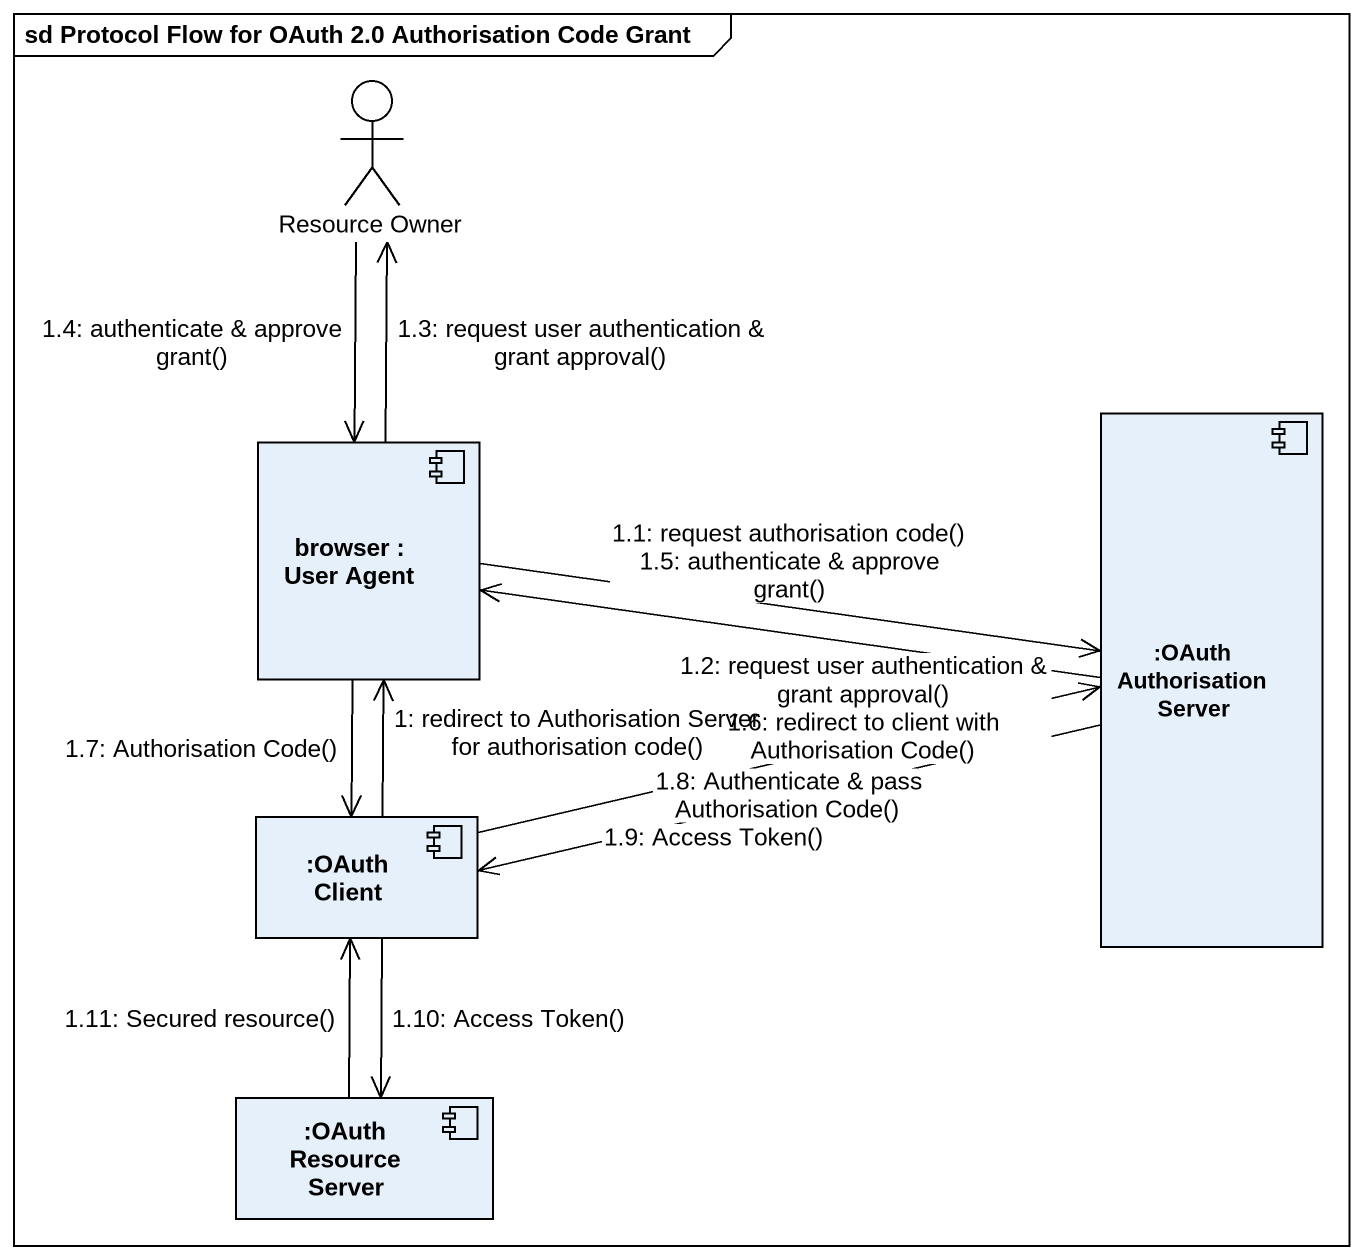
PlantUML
@startuml
mainframe sd Protocol Flow for OAuth 2.0 Authorisation Code Grant
actor "Resource Owner" as Resource_Owner
component "browser : User Agent" as browser
component ":OAuth Authorisation Server" as OAuth_Authorisation_Server
component ":OAuth Client" as OAuth_Client
component ":OAuth Resource Server" as OAuth_Resource_Server
OAuth_Client -up-> browser : 1: redirect to Authorisation Server for authorisation code()
browser -right-> OAuth_Authorisation_Server : 1.1: request authorisation code()\n1.5: authenticate & approve grant()
OAuth_Authorisation_Server -left-> browser : 1.2: request user authentication & grant approval()\n1.6: redirect to client with Authorisation Code()
browser -up-> Resource_Owner : 1.3: request user authentication & grant approval()
Resource_Owner --> browser : 1.4: authenticate & approve grant()
browser --> OAuth_Client : 1.7: Authorisation Code()
OAuth_Client -right-> OAuth_Authorisation_Server : 1.8: Authenticate & pass Authorisation Code()
OAuth_Authorisation_Server -left-> OAuth_Client : 1.9: Access Token()
OAuth_Client --> OAuth_Resource_Server : 1.10: Access Token()
OAuth_Resource_Server -up-> OAuth_Client : 1.11: Secured resource()
@enduml
